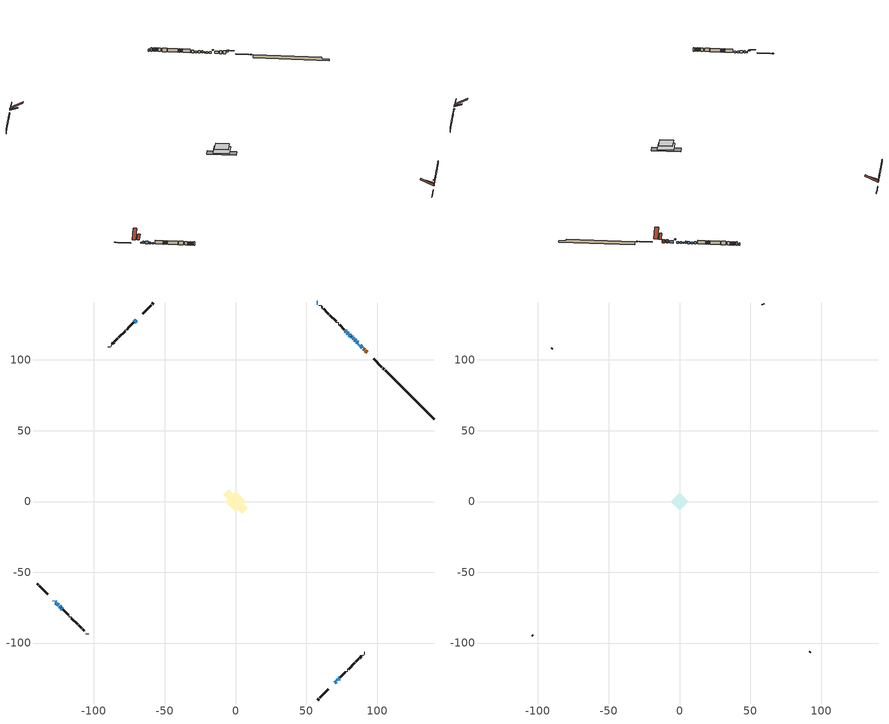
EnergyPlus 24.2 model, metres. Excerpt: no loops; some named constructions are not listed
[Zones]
conditioned space
 floor outside (Floor1 construction): -0.94,0 0,0.94 0.94,0 0,-0.94 z1.28
 floor adiabatic (AdiabaticFloorConstruction): -7.33,0 0,7.33 7.33,0 0,-7.33 z1.28
 floor foundation (Slab1 construction): -8.65,4.88 -4.88,8.65 8.65,-4.88 4.88,-8.65 z-1.01
 wall outside (RimJoist1 construction): 58.08,-140.22 58.96,-139.35 / -140.22,-58.08 -139.35,-58.96 / -58.08,140.22 -58.96,139.35 / 104.97,93.33 104.1,94.21 z1.28:1.58
 wall outside (RimJoist2 construction): 59.62,-138.69 65.57,-132.74 / -138.69,-59.62 -132.74,-65.57 / -59.62,138.69 -65.57,132.74 / 103.44,94.86 97.49,100.82 z1.28:1.58
 wall outside (AdiabaticWallConstruction 1): 92.91,105.4 91.8,106.51 / 91.14,107.16 90.24,108.07 z1.28:3.31
 wall outside (AdiabaticWallConstruction): -128.16,-70.15 -127.87,-70.44 / -124.21,-74.09 -123.6,-74.71 / 86.31,112 85.52,112.79 / -122.95,-75.36 -122.33,-75.97 z1.28:2.2; -127.21,-71.09 -126.78,-71.53 / 81.4,116.91 80.43,117.88 z1.28:2.75; -126.12,-72.18 -124.87,-73.44 / 89.59,108.72 88.08,110.23 / 78.4,119.91 77.53,120.77 / 58.08,140.22 57.47,140.22 z1.28:2.86; 70.15,-128.16 71.14,-127.17 z1.28:2.8; 84.86,113.45 84.14,114.17 / 79.77,118.53 79.05,119.25 z1.28:2.25; 83.49,114.82 83.11,115.2 z1.28:2.17; -70.15,128.16 -71.55,126.76 z1.28:2.27; 82.45,115.86 82.06,116.25 / 73.1,-125.21 73.49,-124.82 z1.28:2.81
 wall outside (Wall10 construction): 74.15,-124.16 77.55,-120.76 / -121.68,-76.63 -118.28,-80.03 / -72.21,126.1 -75.61,122.7 / 76.88,121.43 73.48,124.83 z1.28:3.72
 wall outside (Wall1 construction): 78.21,-120.1 78.4,-119.91 / -117.62,-80.69 -117.43,-80.88 / -76.26,122.04 -76.45,121.85 / 72.82,125.49 72.63,125.68 z1.28:3.72
 wall outside (Wall2 construction): 79.05,-119.25 79.24,-119.06 / -116.77,-81.53 -116.58,-81.72 / -77.11,121.2 -77.3,121.01 / 71.97,126.33 71.78,126.52 z1.28:3.72
 wall outside (Wall3 construction): 79.9,-118.41 84.39,-113.92 / -115.93,-82.38 -111.44,-86.87 / -77.96,120.35 -82.45,115.86 / 71.13,127.18 66.64,131.67 z1.28:3.72
 wall outside (Wall4 construction): 85.04,-113.26 87.1,-111.21 / -110.78,-87.53 -108.73,-89.58 / -83.1,115.2 -85.15,113.15 / 65.98,132.33 63.93,134.38 z1.28:3.72
 wall outside (Wall5 construction): 87.75,-110.55 88.86,-109.45 / -108.07,-90.23 -106.97,-91.34 / -85.81,112.5 -86.92,111.39 / 63.27,135.03 62.17,136.14 z1.28:3.72
 wall outside (Wall6 construction): 89.51,-108.79 89.6,-108.71 / -106.31,-92 -106.22,-92.08 / -87.57,110.73 -87.66,110.65 / 61.51,136.8 61.43,136.88 z1.28:3.72
 wall outside (Wall7 construction): 90.26,-108.05 90.34,-107.96 / -105.57,-92.74 -105.48,-92.83 / -88.32,109.99 -88.4,109.9 / 60.77,137.54 60.68,137.62 z1.28:3.72
 wall outside (Wall8 construction): 91,-107.31 91.19,-107.11 / -104.82,-93.48 -104.63,-93.68 / -89.06,109.25 -89.25,109.05 / 60.03,138.28 59.83,138.47 z1.28:3.72
 wall foundation (FoundationWall1 construction): 105.63,92.68,-1.01 105.63,92.68,1.28 136.76,61.54,1.28 136.76,61.54,0.05 140.22,58.08,0.05 140.22,58.08,-1.01
 window (WindowConstruction 10): -128.16,-70.15 -127.87,-70.44 z1.28:2.19
 window (WindowConstruction 5): -127.21,-71.09 -126.78,-71.53 z1.28:2.75
 window (WindowConstruction 6): -126.12,-72.18 -124.87,-73.44 z1.28:2.86
 window (WindowConstruction 7): 89.58,108.72 88.08,110.23 z1.28:2.86
 window (WindowConstruction 8): 70.15,-128.16 71.14,-127.17 z1.28:2.8
 window (WindowConstruction 9): -124.21,-74.1 -123.6,-74.71 z1.28:2.19
 window (WindowConstruction 16): 86.31,112 85.52,112.79 z1.28:2.19
 window (WindowConstruction 13): 84.86,113.45 84.14,114.17 z1.28:2.25
 window (WindowConstruction 14): 83.48,114.82 83.11,115.2 z1.28:2.17
 window (WindowConstruction 15): -70.15,128.16 -71.55,126.76 z1.28:2.27
 window (WindowConstruction 11): 82.45,115.86 82.06,116.25 z1.28:2.8
 window (WindowConstruction 12): 73.1,-125.21 73.49,-124.82 z1.28:2.8
 window (WindowConstruction): 81.4,116.91 80.43,117.88 z1.28:2.75
 window (WindowConstruction 1): 79.77,118.53 79.05,119.25 z1.28:2.25
 window (WindowConstruction 2): 78.4,119.91 77.54,120.77 z1.28:2.86
 window (WindowConstruction 3): 58.08,140.22 57.47,140.22 z1.28:2.86
 window (WindowConstruction 4): -122.94,-75.36 -122.33,-75.97 z1.28:2.19
 door (Door): 92.91,105.4 91.8,106.51 z1.28:3.31
 door (Door 1): 91.14,107.16 90.24,108.06 z1.28:3.31
 ceiling adiabatic (AdiabaticFloorConstruction): 0,-7.33 7.33,0 0,7.33 -7.33,0 z1.28
 roof outside (Roof2 construction): 69.49,-128.82,3.72 65.88,-125.2,5.42 64.93,-126.16,5.42 68.54,-129.77,3.72; -128.82,-69.49,3.72 -125.2,-65.88,5.42 -126.16,-64.93,5.42 -129.77,-68.54,3.72; -69.49,128.82,3.72 -65.88,125.2,5.42 -64.93,126.16,5.42 -68.54,129.77,3.72; 93.57,104.74,3.72 89.96,101.13,5.42 90.91,100.18,5.42 94.52,103.79,3.72
 roof outside (AdiabaticRoofConstruction): 86.96,111.35,3.72 86.53,110.91,3.92 86.99,110.45,3.92 87.42,110.89,3.72; 72.44,-125.87,3.72 71.83,-125.25,4.01 71.18,-125.9,4.01 71.79,-126.52,3.72
 skylight (SkylightConstruction): 86.96,111.34,3.72 86.53,110.91,3.92 86.99,110.45,3.92 87.42,110.89,3.72
 skylight (SkylightConstruction 1): 72.44,-125.87,3.72 71.83,-125.25,4.01 71.18,-125.9,4.01 71.79,-126.51,3.72
attic - vented
 floor to conditioned space (Floor2 construction Reversed): -6.28,0 0,6.28 6.28,0 0,-6.28 z3.72
 wall outside (Wall9 construction): 91.85,-106.46 92.29,-106.02 / -103.97,-94.33 -103.54,-94.77 / -89.91,108.4 -90.34,107.96 / 59.18,139.13 58.74,139.57 z1.28:3.72
 roof outside (Roof1 construction): 67.88,-130.42,3.72 61.95,-124.49,7.91 60.29,-126.15,7.91 66.22,-132.08,3.72; -130.42,-67.88,3.72 -124.49,-61.95,7.91 -126.15,-60.29,7.91 -132.08,-66.22,3.72; -67.88,130.42,3.72 -61.95,124.49,7.91 -60.29,126.15,7.91 -66.22,132.08,3.72; 95.17,103.13,3.72 89.24,97.2,7.91 90.9,95.54,7.91 96.83,101.47,3.72
[Construction]
Floor2 construction: ceiling loosefill ins, ceiling stud and cavity, gypsum board
[EnergyManagementSystem:Program]
component_loads_program: Set loads_htg_walls = 0; Set loads_htg_rim_joists = 0; Set loads_htg_foundation_walls = 0; Set loads_htg_floors = 0; Set loads_htg_slabs = 0; Set loads_htg_ceilings = 0; Set loads_htg_roofs = 0; Set loads_htg_windows_conduction = 0; Set loads_htg_windows_solar = 0; Set loads_htg_doors = 0; Set loads_htg_skylights_conduction = 0; Set loads_htg_skylights_solar = 0; Set loads_htg_internal_mass = 0; Set loads_htg_intgains = 0; Set loads_htg_lighting = 0; Set loads_htg_infil = 0; Set loads_htg_mechvent = 0; Set loads_htg_natvent = 0; Set loads_htg_whf = 0; Set loads_htg_ducts = 0; Set loads_clg_walls = 0; Set loads_clg_rim_joists = 0; Set loads_clg_foundation_walls = 0; Set loads_clg_floors = 0; Set loads_clg_slabs = 0; Set loads_clg_ceilings = 0; Set loads_clg_roofs = 0; Set loads_clg_windows_conduction = 0; Set loads_clg_windows_solar = 0; Set loads_clg_doors = 0; Set loads_clg_skylights_conduction = 0; Set loads_clg_skylights_solar = 0; Set loads_clg_internal_mass = 0; Set loads_clg_intgains = 0; Set loads_clg_lighting = 0; Set loads_clg_infil = 0; Set loads_clg_mechvent = 0; Set loads_clg_natvent = 0; Set loads_clg_whf = 0; Set loads_clg_ducts = 0; Set hr_walls = 0; Set hr_walls = hr_walls + s_conv_18 + s_ig_18 + s_sol_18 + s_lgt_18 + s_surf_18; Set hr_walls = hr_walls + s_conv_19 + s_ig_19 + s_sol_19 + s_lgt_19 + s_surf_19; Set hr_walls = hr_walls + s_conv_20 + s_ig_20 + s_sol_20 + s_lgt_20 + s_surf_20; Set hr_walls = hr_walls + s_conv_21 + s_ig_21 + s_sol_21 + s_lgt_21 + s_surf_21; Set hr_walls = hr_walls + s_conv_22 + s_ig_22 + s_sol_22 + s_lgt_22 + s_surf_22; Set hr_walls = hr_walls + s_conv_23 + s_ig_23 + s_sol_23 + s_lgt_23 + s_surf_23; Set hr_walls = hr_walls + s_conv_24 + s_ig_24 + s_sol_24 + s_lgt_24 + s_surf_24; Set hr_walls = hr_walls + s_conv_25 + s_ig_25 + s_sol_25 + s_lgt_25 + s_surf_25; Set hr_walls = hr_walls + s_conv_26 + s_ig_26 + s_sol_26 + s_lgt_26 + s_surf_26; Set hr_walls = hr_walls + s_conv_27 + s_ig_27 + s_sol_27 + s_lgt_27 + s_surf_27; Set hr_walls = hr_walls + s_conv_28 + s_ig_28 + s_sol_28 + s_lgt_28 + s_surf_28; Set hr_walls = hr_walls + s_conv_29 + s_ig_29 + s_sol_29 + s_lgt_29 + s_surf_29; Set hr_walls = hr_walls + s_conv_30 + s_ig_30 + s_sol_30 + s_lgt_30 + s_surf_30; Set hr_walls = hr_walls + s_conv_31 + s_ig_31 + s_sol_31 + s_lgt_31 + s_surf_31; Set hr_walls = hr_walls + s_conv_32 + s_ig_32 + s_sol_32 + s_lgt_32 + s_surf_32; Set hr_walls = hr_walls + s_conv_33 + s_ig_33 + s_sol_33 + s_lgt_33 + s_surf_33; Set hr_walls = hr_walls + s_conv_34 + s_ig_34 + s_sol_34 + s_lgt_34 + s_surf_34; Set hr_walls = hr_walls + s_conv_35 + s_ig_35 + s_sol_35 + s_lgt_35 + s_surf_35; Set hr_walls = hr_walls + s_conv_36 + s_ig_36 + s_sol_36 + s_lgt_36 + s_surf_36; Set hr_walls = hr_walls + s_conv_37 + s_ig_37 + s_sol_37 + s_lgt_37 + s_surf_37; Set hr_walls = hr_walls + s_conv_38 + s_ig_38 + s_sol_38 + s_lgt_38 + s_surf_38; Set hr_walls = hr_walls + s_conv_39 + s_ig_39 + s_sol_39 + s_lgt_39 + s_surf_39; Set hr_walls = hr_walls + s_conv_40 + s_ig_40 + s_sol_40 + s_lgt_40 + s_surf_40; Set hr_walls = hr_walls + s_conv_41 + s_ig_41 + s_sol_41 + s_lgt_41 + s_surf_41; Set hr_walls = hr_walls + s_conv_42 + s_ig_42 + s_sol_42 + s_lgt_42 + s_surf_42; Set hr_walls = hr_walls + s_conv_43 + s_ig_43 + s_sol_43 + s_lgt_43 + s_surf_43; Set hr_walls = hr_walls + s_conv_44 + s_ig_44 + s_sol_44 + s_lgt_44 + s_surf_44; Set hr_walls = hr_walls + s_conv_45 + s_ig_45 + s_sol_45 + s_lgt_45 + s_surf_45; Set hr_walls = hr_walls + s_conv_46 + s_ig_46 + s_sol_46 + s_lgt_46 + s_surf_46; Set hr_walls = hr_walls + s_conv_47 + s_ig_47 + s_sol_47 + s_lgt_47 + s_surf_47; Set hr_walls = hr_walls + s_conv_48 + s_ig_48 + s_sol_48 + s_lgt_48 + s_surf_48; Set hr_walls = hr_walls + s_conv_49 + s_ig_49 + s_sol_49 + s_lgt_49 + s_surf_49; Set hr_walls = hr_walls + s_conv_50 + s_ig_50 + s_sol_50 + s_lgt_50 + s_surf_50; Set hr_walls = hr_walls + s_conv_51 + s_ig_51 + s_sol_51 + s_lgt_51 + s_surf_51; Set hr_walls = hr_walls + s_conv_52 + s_ig_52 + s_sol_52 + s_lgt_52 + s_surf_52; Set hr_walls = hr_walls + s_conv_53 + s_ig_53 + s_sol_53 + s_lgt_53 + s_surf_53; Set hr_rim_joists = 0; Set hr_rim_joists = hr_rim_joists + s_conv_5 + s_ig_5 + s_sol_5 + s_lgt_5 + s_surf_5; Set hr_rim_joists = hr_rim_joists + s_conv_6 + s_ig_6 + s_sol_6 + s_lgt_6 + s_surf_6; Set hr_rim_joists = hr_rim_joists + s_conv_7 + s_ig_7 + s_sol_7 + s_lgt_7 + s_surf_7; Set hr_rim_joists = hr_rim_joists + s_conv_8 + s_ig_8 + s_sol_8 + s_lgt_8 + s_surf_8; Set hr_rim_joists = hr_rim_joists + s_conv_9 + s_ig_9 + s_sol_9 + s_lgt_9 + s_surf_9; Set hr_rim_joists = hr_rim_joists + s_conv_10 + s_ig_10 + s_sol_10 + s_lgt_10 + s_surf_10; Set hr_rim_joists = hr_rim_joists + s_conv_11 + s_ig_11 + s_sol_11 + s_lgt_11 + s_surf_11; Set hr_rim_joists = hr_rim_joists + s_conv_12 + s_ig_12 + s_sol_12 + s_lgt_12 + s_surf_12; Set hr_foundation_walls = 0; Set hr_foundation_walls = hr_foundation_walls + s_conv_2 + s_ig_2 + s_sol_2 + s_lgt_2 + s_surf_2; Set hr_floors = 0; Set hr_floors = hr_floors + s_conv + s_ig + s_sol + s_lgt + s_surf; Set hr_slabs = 0; Set hr_slabs = hr_slabs + s_conv_17 + s_ig_17 + s_sol_17 + s_lgt_17 + s_surf_17; Set hr_ceilings = 0; Set hr_ceilings = hr_ceilings + s_conv_1 + s_ig_1 + s_sol_1 + s_lgt_1 + s_surf_1; Set hr_roofs = 0; Set hr_roofs = hr_roofs + s_conv_13 + s_ig_13 + s_sol_13 + s_lgt_13 + s_surf_13; Set hr_roofs = hr_roofs + s_conv_14 + s_ig_14 + s_sol_14 + s_lgt_14 + s_surf_14; Set hr_roofs = hr_roofs + s_conv_15 + s_ig_15 + s_sol_15 + s_lgt_15 + s_surf_15; Set hr_roofs = hr_roofs + s_conv_16 + s_ig_16 + s_sol_16 + s_lgt_16 + s_surf_16; Set hr_windows_conduction = 0; Set hr_windows_conduction = hr_windows_conduction + ss_conv_2; Set hr_windows_conduction = hr_windows_conduction + ss_ig_2; Set hr_windows_conduction = hr_windows_conduction + ss_surf_2; Set hr_windows_conduction = hr_windows_conduction + ss_conv_3; Set hr_windows_conduction = hr_windows_conduction + ss_ig_3; Set hr_windows_conduction = hr_windows_conduction + ss_surf_3; Set hr_windows_conduction = hr_windows_conduction + ss_conv_4; Set hr_windows_conduction = hr_windows_conduction + ss_ig_4; Set hr_windows_conduction = hr_windows_conduction + ss_surf_4; Set hr_windows_conduction = hr_windows_conduction + ss_conv_5; Set hr_windows_conduction = hr_windows_conduction + ss_ig_5; Set hr_windows_conduction = hr_windows_conduction + ss_surf_5; Set hr_windows_conduction = hr_windows_conduction + ss_conv_6; Set hr_windows_conduction = hr_windows_conduction + ss_ig_6; Set hr_windows_conduction = hr_windows_conduction + ss_surf_6; Set hr_windows_conduction = hr_windows_conduction + ss_conv_7; Set hr_windows_conduction = hr_windows_conduction + ss_ig_7; Set hr_windows_conduction = hr_windows_conduction + ss_surf_7; Set hr_windows_conduction = hr_windows_conduction + ss_conv_10; Set hr_windows_conduction = hr_windows_conduction + ss_ig_10; Set hr_windows_conduction = hr_windows_conduction + ss_surf_10; Set hr_windows_conduction = hr_windows_conduction + ss_conv_11; Set hr_windows_conduction = hr_windows_conduction + ss_ig_11; Set hr_windows_conduction = hr_windows_conduction + ss_surf_11; Set hr_windows_conduction = hr_windows_conduction + ss_conv_12; Set hr_windows_conduction = hr_windows_conduction + ss_ig_12; Set hr_windows_conduction = hr_windows_conduction + ss_surf_12; Set hr_windows_conduction = hr_windows_conduction + ss_conv_13; Set hr_windows_conduction = hr_windows_conduction + ss_ig_13; Set hr_windows_conduction = hr_windows_conduction + ss_surf_13; Set hr_windows_conduction = hr_windows_conduction + ss_conv_14; Set hr_windows_conduction = hr_windows_conduction + ss_ig_14; Set hr_windows_conduction = hr_windows_conduction + ss_surf_14; Set hr_windows_conduction = hr_windows_conduction + ss_conv_15; Set hr_windows_conduction = hr_windows_conduction + ss_ig_15; Set hr_windows_conduction = hr_windows_conduction + ss_surf_15; Set hr_windows_conduction = hr_windows_conduction + ss_conv_16; Set hr_windows_conduction = hr_windows_conduction + ss_ig_16; Set hr_windows_conduction = hr_windows_conduction + ss_surf_16; Set hr_windows_conduction = hr_windows_conduction + ss_conv_17; Set hr_windows_conduction = hr_windows_conduction + ss_ig_17; Set hr_windows_conduction = hr_windows_conduction + ss_surf_17; Set hr_windows_conduction = hr_windows_conduction + ss_conv_18; Set hr_windows_conduction = hr_windows_conduction + ss_ig_18; Set hr_windows_conduction = hr_windows_conduction + ss_surf_18; Set hr_windows_conduction = hr_windows_conduction + ss_conv_19; Set hr_windows_conduction = hr_windows_conduction + ss_ig_19; Set hr_windows_conduction = hr_windows_conduction + ss_surf_19; Set hr_windows_conduction = hr_windows_conduction + ss_conv_20; Set hr_windows_conduction = hr_windows_conduction + ss_ig_20; Set hr_windows_conduction = hr_windows_conduction + ss_surf_20; Set hr_windows_solar = 0; Set hr_windows_solar = hr_windows_solar - ss_trans_in * ZoneTimestep * 3600 + ss_back_out * ZoneTimestep * 3600 + ss_trans_out * ZoneTimestep * 3600; Set hr_windows_solar = hr_windows_solar - ss_trans_in_1 * ZoneTimestep * 3600 + ss_back_out_1 * ZoneTimestep * 3600 + ss_trans_out_1 * ZoneTimestep * 3600; Set hr_windows_solar = hr_windows_solar - ss_trans_in_2 * ZoneTimestep * 3600 + ss_back_out_2 * ZoneTimestep * 3600 + ss_trans_out_2 * ZoneTimestep * 3600; Set hr_windows_solar = hr_windows_solar - ss_trans_in_3 * ZoneTimestep * 3600 + ss_back_out_3 * ZoneTimestep * 3600 + ss_trans_out_3 * ZoneTimestep * 3600; Set hr_windows_solar = hr_windows_solar - ss_trans_in_4 * ZoneTimestep * 3600 + ss_back_out_4 * ZoneTimestep * 3600 + ss_trans_out_4 * ZoneTimestep * 3600; Set hr_windows_solar = hr_windows_solar - ss_trans_in_5 * ZoneTimestep * 3600 + ss_back_out_5 * ZoneTimestep * 3600 + ss_trans_out_5 * ZoneTimestep * 3600; Set hr_windows_solar = hr_windows_solar - ss_trans_in_8 * ZoneTimestep * 3600 + ss_back_out_8 * ZoneTimestep * 3600 + ss_trans_out_8 * ZoneTimestep * 3600; Set hr_windows_solar = hr_windows_solar - ss_trans_in_9 * ZoneTimestep * 3600 + ss_back_out_9 * ZoneTimestep * 3600 + ss_trans_out_9 * ZoneTimestep * 3600; Set hr_windows_solar = hr_windows_solar - ss_trans_in_10 * ZoneTimestep * 3600 + ss_back_out_10 * ZoneTimestep * 3600 + ss_trans_out_10 * ZoneTimestep * 3600; Set hr_windows_solar = hr_windows_solar - ss_trans_in_11 * ZoneTimestep * 3600 + ss_back_out_11 * ZoneTimestep * 3600 + ss_trans_out_11 * ZoneTimestep * 3600; Set hr_windows_solar = hr_windows_solar - ss_trans_in_12 * ZoneTimestep * 3600 + ss_back_out_12 * ZoneTimestep * 3600 + ss_trans_out_12 * ZoneTimestep * 3600; Set hr_windows_solar = hr_windows_solar - ss_trans_in_13 * ZoneTimestep * 3600 + ss_back_out_13 * ZoneTimestep * 3600 + ss_trans_out_13 * ZoneTimestep * 3600; Set hr_windows_solar = hr_windows_solar - ss_trans_in_14 * ZoneTimestep * 3600 + ss_back_out_14 * ZoneTimestep * 3600 + ss_trans_out_14 * ZoneTimestep * 3600; Set hr_windows_solar = hr_windows_solar - ss_trans_in_15 * ZoneTimestep * 3600 + ss_back_out_15 * ZoneTimestep * 3600 + ss_trans_out_15 * ZoneTimestep * 3600; Set hr_windows_solar = hr_windows_solar - ss_trans_in_16 * ZoneTimestep * 3600 + ss_back_out_16 * ZoneTimestep * 3600 + ss_trans_out_16 * ZoneTimestep * 3600; Set hr_windows_solar = hr_windows_solar - ss_trans_in_17 * ZoneTimestep * 3600 + ss_back_out_17 * ZoneTimestep * 3600 + ss_trans_out_17 * ZoneTimestep * 3600; Set hr_windows_solar = hr_windows_solar - ss_trans_in_18 * ZoneTimestep * 3600 + ss_back_out_18 * ZoneTimestep * 3600 + ss_trans_out_18 * ZoneTimestep * 3600; Set hr_doors = 0; Set hr_doors = hr_doors + ss_sol; Set hr_doors = hr_doors + ss_lgt; Set hr_doors = hr_doors + ss_conv; Set hr_doors = hr_doors + ss_ig; Set hr_doors = hr_doors + ss_surf; Set hr_doors = hr_doors + ss_sol_1; Set hr_doors = hr_doors + ss_lgt_1; Set hr_doors = hr_doors + ss_conv_1; Set hr_doors = hr_doors + ss_ig_1; Set hr_doors = hr_doors + ss_surf_1; Set hr_skylights_conduction = 0; Set hr_skylights_conduction = hr_skylights_conduction + ss_conv_8; Set hr_skylights_conduction = hr_skylights_conduction + ss_ig_8; Set hr_skylights_conduction = hr_skylights_conduction + ss_surf_8; Set hr_skylights_conduction = hr_skylights_conduction + ss_conv_9; Set hr_skylights_conduction = hr_skylights_conduction + ss_ig_9; Set hr_skylights_conduction = hr_skylights_conduction + ss_surf_9; Set hr_skylights_solar = 0; Set hr_skylights_solar = hr_skylights_solar - ss_trans_in_6 * ZoneTimestep * 3600 + ss_back_out_6 * ZoneTimestep * 3600 + ss_trans_out_6 * ZoneTimestep * 3600; Set hr_skylights_solar = hr_skylights_solar - ss_trans_in_7 * ZoneTimestep * 3600 + ss_back_out_7 * ZoneTimestep * 3600 + ss_trans_out_7 * ZoneTimestep * 3600; Set hr_internal_mass = 0; Set hr_internal_mass = hr_internal_mass + s_conv_3 + s_ig_3 + s_sol_3 + s_lgt_3 + s_surf_3; Set hr_internal_mass = hr_internal_mass + s_conv_4 + s_ig_4 + s_sol_4 + s_lgt_4 + s_surf_4; Set hr_internal_mass = hr_internal_mass + im_conv + im_ig + im_sol + im_lgt + im_surf; Set hr_internal_mass = hr_internal_mass + im_conv_1 + im_ig_1 + im_sol_1 + im_lgt_1 + im_surf_1; Set hr_intgains = 0; Set hr_intgains = hr_intgains - ig_ee_conv - ig_ee_rad - ig_ee_conv_1 - ig_ee_rad_1 - ig_ee_conv_2 - ig_ee_rad_2 - ig_ee_conv_3 - ig_ee_rad_3 - ig_ee_conv_4 - ig_ee_rad_4 - ig_ee_conv_5 - ig_ee_rad_5 - ig_ee_conv_6 - ig_ee_rad_6 - ig_oe_conv - ig_oe_rad - ig_oe_conv_1 - ig_oe_rad_1 - ig_oe_conv_2 - ig_oe_rad_2 - ig_oe_conv_3 - ig_oe_rad_3 - ig_oe_conv_4 - ig_oe_rad_4 - ig_ppl_conv - ig_ppl_rad; Set hr_lighting = 0; Set hr_lighting = hr_lighting - ig_lgt_conv - ig_lgt_rad - ig_lgt_vis; Set hr_infil = 0; Set hr_infil = hr_infil - airflow_gain + airflow_loss; Set hr_natvent = 0; Set hr_natvent = hr_natvent - airflow_gain_1 + airflow_loss_1; Set hr_whf = 0; Set hr_whf = hr_whf - airflow_gain_2 + airflow_loss_2; Set hr_mechvent = 0; Set hr_mechvent = hr_mechvent - mv_conv - mv_rad - mv_conv_1 - mv_rad_1 - mv_conv_2 - mv_rad_2 - mv_conv_3 - mv_rad_3 - mv_conv_4 - mv_rad_4; Set hr_ducts = 0; Set hr_intgains = hr_intgains + dhw_loss * (1.0*(1-dhw_rtf) + 1.0*dhw_rtf); Set htg_mode = 0; Set clg_mode = 0; If (htg_load_cond > 0); Set htg_mode = 1.0; ElseIf (clg_load_cond > 0); Set clg_mode = 0.0; Else; Set htg_season = 0; Set clg_season = 0; If ((DayOfYear >= 1) && (DayOfYear <= 365)); Set clg_season = 1; EndIf; If ((DayOfYear >= 1) && (DayOfYear <= 365)); Set htg_season = 1; EndIf; If ((airflow_gain_1 <> 0) || (airflow_loss_1 <> 0)) && (clg_season == 1); Set clg_mode = 0.0; ElseIf ((airflow_gain_2 <> 0) || (airflow_loss_2 <> 0)) && (clg_season == 1); Set clg_mode = 0.0; Else; Set Tmid_setpoint = (htg_sp_s_1 + clg_sp_s_1) / 2; If (tin_s_1 > Tmid_setpoint) && (clg_season == 1); Set clg_mode = 0.0; ElseIf (tin_s_1 < Tmid_setpoint) && (htg_season == 1); Set htg_mode = 1.0; EndIf; EndIf; EndIf; Set loads_htg_walls = loads_htg_walls + (hr_walls * htg_mode * 1); Set loads_htg_rim_joists = loads_htg_rim_joists + (hr_rim_joists * htg_mode * 1); Set loads_htg_foundation_walls = loads_htg_foundation_walls + (hr_foundation_walls * htg_mode * 1); Set loads_htg_floors = loads_htg_floors + (hr_floors * htg_mode * 1); Set loads_htg_slabs = loads_htg_slabs + (hr_slabs * htg_mode * 1); Set loads_htg_ceilings = loads_htg_ceilings + (hr_ceilings * htg_mode * 1); Set loads_htg_roofs = loads_htg_roofs + (hr_roofs * htg_mode * 1); Set loads_htg_windows_conduction = loads_htg_windows_conduction + (hr_windows_conduction * htg_mode * 1); Set loads_htg_windows_solar = loads_htg_windows_solar + (hr_windows_solar * htg_mode * 1); Set loads_htg_doors = loads_htg_doors + (hr_doors * htg_mode * 1); Set loads_htg_skylights_conduction = loads_htg_skylights_conduction + (hr_skylights_conduction * htg_mode * 1); Set loads_htg_skylights_solar = loads_htg_skylights_solar + (hr_skylights_solar * htg_mode * 1); Set loads_htg_internal_mass = loads_htg_internal_mass + (hr_internal_mass * htg_mode * 1); Set loads_htg_intgains = loads_htg_intgains + (hr_intgains * htg_mode * 1); Set loads_htg_lighting = loads_htg_lighting + (hr_lighting * htg_mode * 1); Set loads_htg_infil = loads_htg_infil + (hr_infil * htg_mode * 1); Set loads_htg_mechvent = loads_htg_mechvent + (hr_mechvent * htg_mode * 1); Set loads_htg_natvent = loads_htg_natvent + (hr_natvent * htg_mode * 1); Set loads_htg_whf = loads_htg_whf + (hr_whf * htg_mode * 1); Set loads_htg_ducts = loads_htg_ducts + (hr_ducts * htg_mode * 1); Set loads_clg_walls = loads_clg_walls + (-hr_walls * clg_mode * 1); Set loads_clg_rim_joists = loads_clg_rim_joists + (-hr_rim_joists * clg_mode * 1); Set loads_clg_foundation_walls = loads_clg_foundation_walls + (-hr_foundation_walls * clg_mode * 1); Set loads_clg_floors = loads_clg_floors + (-hr_floors * clg_mode * 1); Set loads_clg_slabs = loads_clg_slabs + (-hr_slabs * clg_mode * 1); Set loads_clg_ceilings = loads_clg_ceilings + (-hr_ceilings * clg_mode * 1); Set loads_clg_roofs = loads_clg_roofs + (-hr_roofs * clg_mode * 1); Set loads_clg_windows_conduction = loads_clg_windows_conduction + (-hr_windows_conduction * clg_mode * 1); Set loads_clg_windows_solar = loads_clg_windows_solar + (-hr_windows_solar * clg_mode * 1); Set loads_clg_doors = loads_clg_doors + (-hr_doors * clg_mode * 1); Set loads_clg_skylights_conduction = loads_clg_skylights_conduction + (-hr_skylights_conduction * clg_mode * 1); Set loads_clg_skylights_solar = loads_clg_skylights_solar + (-hr_skylights_solar * clg_mode * 1); Set loads_clg_internal_mass = loads_clg_internal_mass + (-hr_internal_mass * clg_mode * 1); Set loads_clg_intgains = loads_clg_intgains + (-hr_intgains * clg_mode * 1); Set loads_clg_lighting = loads_clg_lighting + (-hr_lighting * clg_mode * 1); Set loads_clg_infil = loads_clg_infil + (-hr_infil * clg_mode * 1); Set loads_clg_mechvent = loads_clg_mechvent + (-hr_mechvent * clg_mode * 1); Set loads_clg_natvent = loads_clg_natvent + (-hr_natvent * clg_mode * 1); Set loads_clg_whf = loads_clg_whf + (-hr_whf * clg_mode * 1); Set loads_clg_ducts = loads_clg_ducts + (-hr_ducts * clg_mode * 1)
natural_vent_program: Set Tin = tin_s; Set Tout = tout_s; Set Wout = out_wt_s; Set Pbar = out_pb_s; Set Phiout = (@RhFnTdbWPb Tout Wout Pbar); Set MaxHR = 0.0115; Set Tnvsp = (htg_sp_s + clg_sp_s) / 2; Set NVavail = natural_vent_s; Set ClgSsnAvail = cool_season; Set Qnv = 0; Set Qwhf = 0; Set whole_house_fan_mix_act = 0; Set whole_house_fan_act = 0; If ((Wout < MaxHR) && (Tin > Tout) && (Tin > Tnvsp) && (ClgSsnAvail > 0)); Set WHF_Flow = 0; Set Adj = (Tin-Tnvsp)/(Tin-Tout); Set Adj = (@Min Adj 1); Set Adj = (@Max Adj 0); If (WHF_Flow > 0); Set Qwhf = WHF_Flow*Adj; Set whole_house_fan_mix_act = WHF_Flow*Adj; Set WHF_W = 0; Set whole_house_fan_act = WHF_W*Adj; ElseIf (NVavail > 0); Set NVArea = 0.0; Set Cs = 0.00014105578268966922; Set Cw = 2.780299444694777e-05; Set Tdiff = Tin-Tout; Set dT = (@Abs Tdiff); Set Vwind = site_vw_s; Set SGNV = NVArea*Adj*((((Cs*dT)+(Cw*(Vwind^2)))^0.5)/1000); Set MaxNV = 2.9972233712186886; Set Qnv = (@Min SGNV MaxNV); EndIf; EndIf; Set natural_vent_flow_act = Qnv; Set whole_house_fan_flow_act = Qwhf; Set natural_vent_program_Qnv = Qnv; Set natural_vent_program_Qwhf = Qwhf
total_airflows_program: Set total_infil_flow_rate = 0; Set total_mechvent_flow_rate = 0; Set total_natvent_flow_rate = 0; Set total_whf_flow_rate = 0; Set total_infil_flow_rate = total_infil_flow_rate + (infil_program_Qinf * 1); Set total_mechvent_flow_rate = total_mechvent_flow_rate + (infil_program_Qfan * 1); Set total_natvent_flow_rate = total_natvent_flow_rate + (natural_vent_program_Qnv * 1); Set total_whf_flow_rate = total_whf_flow_rate + (natural_vent_program_Qwhf * 1)
total_loads_program: Set loads_htg_tot = 0; Set loads_clg_tot = 0; If htg_load_cond > 0; Set loads_htg_tot = loads_htg_tot + (htg_load_cond - clg_load_cond) * 1.0; EndIf; Set loads_htg_tot = (@Max loads_htg_tot 0); If clg_load_cond > 0; Set loads_clg_tot = loads_clg_tot + (clg_load_cond - htg_load_cond) * 0.0; EndIf; Set loads_clg_tot = (@Max loads_clg_tot 0)
unit_heater_supply_fan_1_disaggregate_program: Set unit_heater_supply_fan_1_primary_htg = 0; If unit_heater_htg_coil_1_s > 0; Set unit_heater_supply_fan_1_primary_htg = unit_heater_supply_fan_1_s; EndIf
unit_heater_supply_fan_disaggregate_program: Set unit_heater_supply_fan_primary_htg = 0; If unit_heater_htg_coil_s > 0; Set unit_heater_supply_fan_primary_htg = unit_heater_supply_fan_s; EndIf
unmet_hours_program: Set htg_unmet_hours = 0; Set clg_unmet_hours = 0; Set unit_htg_unmet_hours = 0; If ((DayOfYear >= 1) && (DayOfYear <= 365)); Set unit_htg_unmet_hours = unit_htg_unmet_hours + conditioned_space_htg_unmet_s; If unit_htg_unmet_hours > htg_unmet_hours; Set htg_unmet_hours = unit_htg_unmet_hours; EndIf; EndIf
water_heater_EC_adj: If WarmupFlag == 0; Set dhw_e_cons = water_heater_energy + water_heater_on_cycle_parasitic + water_heater_off_cycle_parasitic; Set water_heater_ec_adj_act = 0.0 * dhw_e_cons / 1; EndIf
[EnergyManagementSystem:ProgramCallingManager]
boiler_hydronic_pump_disaggregate_program_calling_manager: EndOfSystemTimestepBeforeHVACReporting; boiler_hydronic_pump_disaggregate_program
boiler_hydronic_pump_power_program_calling_manager: EndOfSystemTimestepBeforeHVACReporting; boiler_hydronic_pump_power_program
component_loads_program_calling_manager: EndOfZoneTimestepAfterZoneReporting; component_loads_program
fridge_schedule_program_calling_manager: BeginZoneTimestepAfterInitHeatBalance; fridge_schedule_program
infil_program_calling_manager: BeginZoneTimestepAfterInitHeatBalance; infil_program
natural_vent_program_calling_manager: BeginZoneTimestepAfterInitHeatBalance; natural_vent_program
total_airflows_program_calling_manager: EndOfZoneTimestepAfterZoneReporting; total_airflows_program
total_loads_program_calling_manager: EndOfZoneTimestepAfterZoneReporting; total_loads_program
unit_heater_supply_fan_1_disaggregate_program_calling_manager: EndOfSystemTimestepBeforeHVACReporting; unit_heater_supply_fan_1_disaggregate_program
unit_heater_supply_fan_disaggregate_program_calling_manager: EndOfSystemTimestepBeforeHVACReporting; unit_heater_supply_fan_disaggregate_program
unmet_hours_program_calling_manager: EndOfZoneTimestepBeforeZoneReporting; unmet_hours_program
water_heater_EC_adj_ProgramManager: EndOfSystemTimestepBeforeHVACReporting; water_heater_EC_adj
[EnergyManagementSystem:OutputVariable] Type of Data in Variable=Summed
Name | EMS Variable | Update Frequency | EMS Program or Subroutine | Units
boiler hydronic pump disaggregate htg primary | boiler_hydronic_pump_primary_htg | SystemTimestep | boiler_hydronic_pump_disaggregate_program | J
unit heater supply fan 1 disaggregate htg primary | unit_heater_supply_fan_1_primary_htg | SystemTimestep | unit_heater_supply_fan_1_disaggregate_program | J
unit heater supply fan disaggregate htg primary | unit_heater_supply_fan_primary_htg | SystemTimestep | unit_heater_supply_fan_disaggregate_program | J
loads_htg_tot_peakload_outvar; loads_htg_tot_annual_outvar; Energy Management System Output Variable 1; Energy Management System Output Variable 45 | loads_htg_tot | ZoneTimestep | total_loads_program | J
loads_clg_tot_peakload_outvar; loads_clg_tot_annual_outvar; Energy Management System Output Variable 2; Energy Management System Output Variable 46 | loads_clg_tot | ZoneTimestep | total_loads_program | J
htg_unmet_hours_annual_outvar; Energy Management System Output Variable 3 | htg_unmet_hours | ZoneTimestep | unmet_hours_program | hr
clg_unmet_hours_annual_outvar; Energy Management System Output Variable 4 | clg_unmet_hours | ZoneTimestep | unmet_hours_program | hr
loads_htg_roofs_annual_outvar; Energy Management System Output Variable 5 | loads_htg_roofs | ZoneTimestep | component_loads_program | J
loads_htg_ceilings_annual_outvar; Energy Management System Output Variable 6 | loads_htg_ceilings | ZoneTimestep | component_loads_program | J
loads_htg_walls_annual_outvar; Energy Management System Output Variable 7 | loads_htg_walls | ZoneTimestep | component_loads_program | J
loads_htg_rim_joists_annual_outvar; Energy Management System Output Variable 8 | loads_htg_rim_joists | ZoneTimestep | component_loads_program | J
loads_htg_foundation_walls_annual_outvar; Energy Management System Output Variable 9 | loads_htg_foundation_walls | ZoneTimestep | component_loads_program | J
loads_htg_doors_annual_outvar; Energy Management System Output Variable 10 | loads_htg_doors | ZoneTimestep | component_loads_program | J
loads_htg_windows_conduction_annual_outvar; Energy Management System Output Variable 11 | loads_htg_windows_conduction | ZoneTimestep | component_loads_program | J
loads_htg_windows_solar_annual_outvar; Energy Management System Output Variable 12 | loads_htg_windows_solar | ZoneTimestep | component_loads_program | J
loads_htg_skylights_conduction_annual_outvar; Energy Management System Output Variable 13 | loads_htg_skylights_conduction | ZoneTimestep | component_loads_program | J
loads_htg_skylights_solar_annual_outvar; Energy Management System Output Variable 14 | loads_htg_skylights_solar | ZoneTimestep | component_loads_program | J
loads_htg_floors_annual_outvar; Energy Management System Output Variable 15 | loads_htg_floors | ZoneTimestep | component_loads_program | J
loads_htg_slabs_annual_outvar; Energy Management System Output Variable 16 | loads_htg_slabs | ZoneTimestep | component_loads_program | J
loads_htg_internal_mass_annual_outvar; Energy Management System Output Variable 17 | loads_htg_internal_mass | ZoneTimestep | component_loads_program | J
loads_htg_infil_annual_outvar; Energy Management System Output Variable 18 | loads_htg_infil | ZoneTimestep | component_loads_program | J
loads_htg_natvent_annual_outvar; Energy Management System Output Variable 19 | loads_htg_natvent | ZoneTimestep | component_loads_program | J
loads_htg_mechvent_annual_outvar; Energy Management System Output Variable 20 | loads_htg_mechvent | ZoneTimestep | component_loads_program | J
loads_htg_whf_annual_outvar; Energy Management System Output Variable 21 | loads_htg_whf | ZoneTimestep | component_loads_program | J
loads_htg_ducts_annual_outvar; Energy Management System Output Variable 22 | loads_htg_ducts | ZoneTimestep | component_loads_program | J
loads_htg_intgains_annual_outvar; Energy Management System Output Variable 23 | loads_htg_intgains | ZoneTimestep | component_loads_program | J
loads_htg_lighting_annual_outvar; Energy Management System Output Variable 24 | loads_htg_lighting | ZoneTimestep | component_loads_program | J
loads_clg_roofs_annual_outvar; Energy Management System Output Variable 25 | loads_clg_roofs | ZoneTimestep | component_loads_program | J
loads_clg_ceilings_annual_outvar; Energy Management System Output Variable 26 | loads_clg_ceilings | ZoneTimestep | component_loads_program | J
loads_clg_walls_annual_outvar; Energy Management System Output Variable 27 | loads_clg_walls | ZoneTimestep | component_loads_program | J
loads_clg_rim_joists_annual_outvar; Energy Management System Output Variable 28 | loads_clg_rim_joists | ZoneTimestep | component_loads_program | J
loads_clg_foundation_walls_annual_outvar; Energy Management System Output Variable 29 | loads_clg_foundation_walls | ZoneTimestep | component_loads_program | J
loads_clg_doors_annual_outvar; Energy Management System Output Variable 30 | loads_clg_doors | ZoneTimestep | component_loads_program | J
loads_clg_windows_conduction_annual_outvar; Energy Management System Output Variable 31 | loads_clg_windows_conduction | ZoneTimestep | component_loads_program | J
loads_clg_windows_solar_annual_outvar; Energy Management System Output Variable 32 | loads_clg_windows_solar | ZoneTimestep | component_loads_program | J
loads_clg_skylights_conduction_annual_outvar; Energy Management System Output Variable 33 | loads_clg_skylights_conduction | ZoneTimestep | component_loads_program | J
loads_clg_skylights_solar_annual_outvar; Energy Management System Output Variable 34 | loads_clg_skylights_solar | ZoneTimestep | component_loads_program | J
loads_clg_floors_annual_outvar; Energy Management System Output Variable 35 | loads_clg_floors | ZoneTimestep | component_loads_program | J
loads_clg_slabs_annual_outvar; Energy Management System Output Variable 36 | loads_clg_slabs | ZoneTimestep | component_loads_program | J
loads_clg_internal_mass_annual_outvar; Energy Management System Output Variable 37 | loads_clg_internal_mass | ZoneTimestep | component_loads_program | J
loads_clg_infil_annual_outvar; Energy Management System Output Variable 38 | loads_clg_infil | ZoneTimestep | component_loads_program | J
loads_clg_natvent_annual_outvar; Energy Management System Output Variable 39 | loads_clg_natvent | ZoneTimestep | component_loads_program | J
loads_clg_mechvent_annual_outvar; Energy Management System Output Variable 40 | loads_clg_mechvent | ZoneTimestep | component_loads_program | J
loads_clg_whf_annual_outvar; Energy Management System Output Variable 41 | loads_clg_whf | ZoneTimestep | component_loads_program | J
loads_clg_ducts_annual_outvar; Energy Management System Output Variable 42 | loads_clg_ducts | ZoneTimestep | component_loads_program | J
loads_clg_intgains_annual_outvar; Energy Management System Output Variable 43 | loads_clg_intgains | ZoneTimestep | component_loads_program | J
loads_clg_lighting_annual_outvar; Energy Management System Output Variable 44 | loads_clg_lighting | ZoneTimestep | component_loads_program | J
[Schedule:Day:Interval]
interior lighting schedule day: No, 01:00, 0.108182, 04:00, 0.0901515, 05:00, 0.0991667, 06:00, 0.162273, 07:00, 0.270455, 08:00, 0.342576, 10:00, 0.369621, 11:00, 0.351591, 12:00, 0.333561, 13:00, 0.324545, 14:00, 0.31553, 15:00, 0.333561, 16:00, 0.369621, 17:00, 0.450758, 18:00, 0.585985, 19:00, 0.775303, 20:00, 0.955606, 21:00, 0.991667, 22:00, 0.712197, 23:00, 0.360606, 24:00, 0.162273
interior lighting schedule day 1: No, 01:00, 0.100909, 04:00, 0.0840909, 05:00, 0.0925, 06:00, 0.151364, 07:00, 0.252273, 08:00, 0.319545, 10:00, 0.344773, 11:00, 0.327955, 12:00, 0.311136, 13:00, 0.302727, 14:00, 0.294318, 15:00, 0.311136, 16:00, 0.344773, 17:00, 0.420455, 18:00, 0.546591, 19:00, 0.723182, 20:00, 0.891364, 21:00, 0.925, 22:00, 0.664318, 23:00, 0.336364, 24:00, 0.151364
interior lighting schedule day 2: No, 01:00, 0.0927273, 04:00, 0.0772727, 05:00, 0.085, 06:00, 0.139091, 07:00, 0.231818, 08:00, 0.293636, 10:00, 0.316818, 11:00, 0.301364, 12:00, 0.285909, 13:00, 0.278182, 14:00, 0.270455, 15:00, 0.285909, 16:00, 0.316818, 17:00, 0.386364, 18:00, 0.502273, 19:00, 0.664545, 20:00, 0.819091, 21:00, 0.85, 22:00, 0.610455, 23:00, 0.309091, 24:00, 0.139091
interior lighting schedule day 3: No, 01:00, 0.0845455, 04:00, 0.0704545, 05:00, 0.0775, 06:00, 0.126818, 07:00, 0.211364, 08:00, 0.267727, 10:00, 0.288864, 11:00, 0.274773, 12:00, 0.260682, 13:00, 0.253636, 14:00, 0.246591, 15:00, 0.260682, 16:00, 0.288864, 17:00, 0.352273, 18:00, 0.457955, 19:00, 0.605909, 20:00, 0.746818, 21:00, 0.775, 22:00, 0.556591, 23:00, 0.281818, 24:00, 0.126818
interior lighting schedule day 4: No, 01:00, 0.0763636, 04:00, 0.0636364, 05:00, 0.07, 06:00, 0.114545, 07:00, 0.190909, 08:00, 0.241818, 10:00, 0.260909, 11:00, 0.248182, 12:00, 0.235455, 13:00, 0.229091, 14:00, 0.222727, 15:00, 0.235455, 16:00, 0.260909, 17:00, 0.318182, 18:00, 0.413636, 19:00, 0.547273, 20:00, 0.674545, 21:00, 0.7, 22:00, 0.502727, 23:00, 0.254545, 24:00, 0.114545
interior lighting schedule day 5: No, 01:00, 0.0727273, 04:00, 0.0606061, 05:00, 0.0666667, 06:00, 0.109091, 07:00, 0.181818, 08:00, 0.230303, 10:00, 0.248485, 11:00, 0.236364, 12:00, 0.224242, 13:00, 0.218182, 14:00, 0.212121, 15:00, 0.224242, 16:00, 0.248485, 17:00, 0.30303, 18:00, 0.393939, 19:00, 0.521212, 20:00, 0.642424, 21:00, 0.666667, 22:00, 0.478788, 23:00, 0.242424, 24:00, 0.109091
interior lighting schedule day 6: No, 01:00, 0.0745455, 04:00, 0.0621212, 05:00, 0.0683333, 06:00, 0.111818, 07:00, 0.186364, 08:00, 0.236061, 10:00, 0.254697, 11:00, 0.242273, 12:00, 0.229848, 13:00, 0.223636, 14:00, 0.217424, 15:00, 0.229848, 16:00, 0.254697, 17:00, 0.310606, 18:00, 0.403788, 19:00, 0.534242, 20:00, 0.658485, 21:00, 0.683333, 22:00, 0.490758, 23:00, 0.248485, 24:00, 0.111818
interior lighting schedule day 7: No, 01:00, 0.08, 04:00, 0.0666667, 05:00, 0.0733333, 06:00, 0.12, 07:00, 0.2, 08:00, 0.253333, 10:00, 0.273333, 11:00, 0.26, 12:00, 0.246667, 13:00, 0.24, 14:00, 0.233333, 15:00, 0.246667, 16:00, 0.273333, 17:00, 0.333333, 18:00, 0.433333, 19:00, 0.573333, 20:00, 0.706667, 21:00, 0.733333, 22:00, 0.526667, 23:00, 0.266667, 24:00, 0.12
interior lighting schedule day 8: No, 01:00, 0.0890909, 04:00, 0.0742424, 05:00, 0.0816667, 06:00, 0.133636, 07:00, 0.222727, 08:00, 0.282121, 10:00, 0.304394, 11:00, 0.289545, 12:00, 0.274697, 13:00, 0.267273, 14:00, 0.259848, 15:00, 0.274697, 16:00, 0.304394, 17:00, 0.371212, 18:00, 0.482576, 19:00, 0.638485, 20:00, 0.78697, 21:00, 0.816667, 22:00, 0.586515, 23:00, 0.29697, 24:00, 0.133636
interior lighting schedule day 9: No, 01:00, 0.0972727, 04:00, 0.0810606, 05:00, 0.0891667, 06:00, 0.145909, 07:00, 0.243182, 08:00, 0.30803, 10:00, 0.332348, 11:00, 0.316136, 12:00, 0.299924, 13:00, 0.291818, 14:00, 0.283712, 15:00, 0.299924, 16:00, 0.332348, 17:00, 0.405303, 18:00, 0.526894, 19:00, 0.697121, 20:00, 0.859242, 21:00, 0.891667, 22:00, 0.640379, 23:00, 0.324242, 24:00, 0.145909
interior lighting schedule day 10: No, 01:00, 0.105455, 04:00, 0.0878788, 05:00, 0.0966667, 06:00, 0.158182, 07:00, 0.263636, 08:00, 0.333939, 10:00, 0.360303, 11:00, 0.342727, 12:00, 0.325152, 13:00, 0.316364, 14:00, 0.307576, 15:00, 0.325152, 16:00, 0.360303, 17:00, 0.439394, 18:00, 0.571212, 19:00, 0.755758, 20:00, 0.931515, 21:00, 0.966667, 22:00, 0.694242, 23:00, 0.351515, 24:00, 0.158182
interior lighting schedule day 11: No, 01:00, 0.109091, 04:00, 0.0909091, 05:00, 0.1, 06:00, 0.163636, 07:00, 0.272727, 08:00, 0.345455, 10:00, 0.372727, 11:00, 0.354545, 12:00, 0.336364, 13:00, 0.327273, 14:00, 0.318182, 15:00, 0.336364, 16:00, 0.372727, 17:00, 0.454545, 18:00, 0.590909, 19:00, 0.781818, 20:00, 0.963636, 21:00, 1, 22:00, 0.718182, 23:00, 0.363636, 24:00, 0.163636
interior lighting schedule default day; occupants schedule default day; clothes dryer schedule default day; cooking range schedule default day; mech vent bath fan 0 schedule default day; misc plug loads schedule default day; general water use schedule default day; clothes dryer exhaust 0 schedule default day; cooling season schedule day; cooling season schedule day 2; cooling season schedule default day; exterior lighting schedule default day; natural vent schedule default day: No, 24:00, 0
occupants schedule day: No, 05:00, 0.426829, 06:00, 0.719512, 07:00, 1, 08:00, 0.670732, 09:00, 0.329268, 14:00, 0.170732, 15:00, 0.231707, 16:00, 0.329268, 17:00, 0.5, 18:00, 0.670732, 19:00, 0.829268, 21:00, 1, 22:00, 0.853659, 23:00, 0.646341, 24:00, 0.426829
clothes dryer schedule day; clothes dryer exhaust 0 schedule day: No, 01:00, 0.123457, 02:00, 0.0740741, 03:00, 0.0493827, 04:00, 0.0246914, 05:00, 0.0493827, 06:00, 0.0740741, 07:00, 0.197531, 08:00, 0.395062, 09:00, 0.592593, 10:00, 0.839506, 11:00, 0.962963, 12:00, 1, 13:00, 0.91358, 14:00, 0.82716, 15:00, 0.716049, 16:00, 0.753086, 17:00, 0.679012, 18:00, 0.666667, 20:00, 0.62963, 21:00, 0.641975, 22:00, 0.666667, 23:00, 0.54321, 24:00, 0.296296
cooking range schedule day: No, 05:00, 0.0597015, 06:00, 0.11194, 07:00, 0.171642, 08:00, 0.291045, 11:00, 0.343284, 12:00, 0.402985, 13:00, 0.462687, 14:00, 0.343284, 15:00, 0.291045, 16:00, 0.402985, 17:00, 0.567164, 18:00, 1, 19:00, 0.850746, 20:00, 0.432836, 21:00, 0.291045, 22:00, 0.231343, 23:00, 0.171642, 24:00, 0.11194
mech vent bath fan 0 schedule day: No, 07:00, 0, 08:00, 1, 09:00, 0.2, 24:00, 0
misc plug loads schedule day: No, 06:00, 0.705882, 07:00, 0.745098, 08:00, 0.803922, 15:00, 0.823529, 16:00, 0.862745, 17:00, 0.921569, 18:00, 0.980392, 19:00, 1, 20:00, 0.980392, 21:00, 0.941176, 22:00, 0.862745, 23:00, 0.784314, 24:00, 0.72549
general water use schedule day: No, 01:00, 0.315068, 03:00, 0.287671, 04:00, 0.342466, 05:00, 0.369863, 06:00, 0.520548, 07:00, 0.60274, 08:00, 0.534247, 10:00, 0.506849, 11:00, 0.465753, 14:00, 0.479452, 15:00, 0.534247, 16:00, 0.589041, 17:00, 0.69863, 18:00, 0.876712, 19:00, 0.890411, 20:00, 0.986301, 21:00, 1, 22:00, 0.863014, 23:00, 0.616438, 24:00, 0.465753
cooling season schedule day 1: No, 24:00, 1
exterior lighting schedule day: No, 01:00, 0.566667, 03:00, 0.524167, 05:00, 0.495833, 06:00, 0.5525, 07:00, 0.623333, 08:00, 0.580833, 09:00, 0.439167, 10:00, 0.354167, 12:00, 0.34, 13:00, 0.354167, 14:00, 0.396667, 15:00, 0.425, 16:00, 0.495833, 17:00, 0.623333, 18:00, 0.793333, 19:00, 0.906667, 20:00, 0.963333, 21:00, 0.991667, 22:00, 0.920833, 23:00, 0.793333, 24:00, 0.665833
exterior lighting schedule day 1: No, 01:00, 0.528571, 03:00, 0.488929, 05:00, 0.4625, 06:00, 0.515357, 07:00, 0.581429, 08:00, 0.541786, 09:00, 0.409643, 10:00, 0.330357, 12:00, 0.317143, 13:00, 0.330357, 14:00, 0.37, 15:00, 0.396429, 16:00, 0.4625, 17:00, 0.581429, 18:00, 0.74, 19:00, 0.845714, 20:00, 0.898571, 21:00, 0.925, 22:00, 0.858929, 23:00, 0.74, 24:00, 0.621071
exterior lighting schedule day 10: No, 01:00, 0.552381, 03:00, 0.510952, 05:00, 0.483333, 06:00, 0.538571, 07:00, 0.607619, 08:00, 0.56619, 09:00, 0.428095, 10:00, 0.345238, 12:00, 0.331429, 13:00, 0.345238, 14:00, 0.386667, 15:00, 0.414286, 16:00, 0.483333, 17:00, 0.607619, 18:00, 0.773333, 19:00, 0.88381, 20:00, 0.939048, 21:00, 0.966667, 22:00, 0.897619, 23:00, 0.773333, 24:00, 0.649048
exterior lighting schedule day 11: No, 01:00, 0.571429, 03:00, 0.528571, 05:00, 0.5, 06:00, 0.557143, 07:00, 0.628571, 08:00, 0.585714, 09:00, 0.442857, 10:00, 0.357143, 12:00, 0.342857, 13:00, 0.357143, 14:00, 0.4, 15:00, 0.428571, 16:00, 0.5, 17:00, 0.628571, 18:00, 0.8, 19:00, 0.914286, 20:00, 0.971429, 21:00, 1, 22:00, 0.928571, 23:00, 0.8, 24:00, 0.671429
exterior lighting schedule day 2: No, 01:00, 0.485714, 03:00, 0.449286, 05:00, 0.425, 06:00, 0.473571, 07:00, 0.534286, 08:00, 0.497857, 09:00, 0.376429, 10:00, 0.303571, 12:00, 0.291429, 13:00, 0.303571, 14:00, 0.34, 15:00, 0.364286, 16:00, 0.425, 17:00, 0.534286, 18:00, 0.68, 19:00, 0.777143, 20:00, 0.825714, 21:00, 0.85, 22:00, 0.789286, 23:00, 0.68, 24:00, 0.570714
exterior lighting schedule day 3: No, 01:00, 0.442857, 03:00, 0.409643, 05:00, 0.3875, 06:00, 0.431786, 07:00, 0.487143, 08:00, 0.453929, 09:00, 0.343214, 10:00, 0.276786, 12:00, 0.265714, 13:00, 0.276786, 14:00, 0.31, 15:00, 0.332143, 16:00, 0.3875, 17:00, 0.487143, 18:00, 0.62, 19:00, 0.708571, 20:00, 0.752857, 21:00, 0.775, 22:00, 0.719643, 23:00, 0.62, 24:00, 0.520357
exterior lighting schedule day 4: No, 01:00, 0.4, 03:00, 0.37, 05:00, 0.35, 06:00, 0.39, 07:00, 0.44, 08:00, 0.41, 09:00, 0.31, 10:00, 0.25, 12:00, 0.24, 13:00, 0.25, 14:00, 0.28, 15:00, 0.3, 16:00, 0.35, 17:00, 0.44, 18:00, 0.56, 19:00, 0.64, 20:00, 0.68, 21:00, 0.7, 22:00, 0.65, 23:00, 0.56, 24:00, 0.47
exterior lighting schedule day 5: No, 01:00, 0.380952, 03:00, 0.352381, 05:00, 0.333333, 06:00, 0.371429, 07:00, 0.419048, 08:00, 0.390476, 09:00, 0.295238, 10:00, 0.238095, 12:00, 0.228571, 13:00, 0.238095, 14:00, 0.266667, 15:00, 0.285714, 16:00, 0.333333, 17:00, 0.419048, 18:00, 0.533333, 19:00, 0.609524, 20:00, 0.647619, 21:00, 0.666667, 22:00, 0.619048, 23:00, 0.533333, 24:00, 0.447619
exterior lighting schedule day 6: No, 01:00, 0.390476, 03:00, 0.36119, 05:00, 0.341667, 06:00, 0.380714, 07:00, 0.429524, 08:00, 0.400238, 09:00, 0.302619, 10:00, 0.244048, 12:00, 0.234286, 13:00, 0.244048, 14:00, 0.273333, 15:00, 0.292857, 16:00, 0.341667, 17:00, 0.429524, 18:00, 0.546667, 19:00, 0.624762, 20:00, 0.66381, 21:00, 0.683333, 22:00, 0.634524, 23:00, 0.546667, 24:00, 0.45881
exterior lighting schedule day 7: No, 01:00, 0.419048, 03:00, 0.387619, 05:00, 0.366667, 06:00, 0.408571, 07:00, 0.460952, 08:00, 0.429524, 09:00, 0.324762, 10:00, 0.261905, 12:00, 0.251429, 13:00, 0.261905, 14:00, 0.293333, 15:00, 0.314286, 16:00, 0.366667, 17:00, 0.460952, 18:00, 0.586667, 19:00, 0.670476, 20:00, 0.712381, 21:00, 0.733333, 22:00, 0.680952, 23:00, 0.586667, 24:00, 0.492381
exterior lighting schedule day 8: No, 01:00, 0.466667, 03:00, 0.431667, 05:00, 0.408333, 06:00, 0.455, 07:00, 0.513333, 08:00, 0.478333, 09:00, 0.361667, 10:00, 0.291667, 12:00, 0.28, 13:00, 0.291667, 14:00, 0.326667, 15:00, 0.35, 16:00, 0.408333, 17:00, 0.513333, 18:00, 0.653333, 19:00, 0.746667, 20:00, 0.793333, 21:00, 0.816667, 22:00, 0.758333, 23:00, 0.653333, 24:00, 0.548333
exterior lighting schedule day 9: No, 01:00, 0.509524, 03:00, 0.47131, 05:00, 0.445833, 06:00, 0.496786, 07:00, 0.560476, 08:00, 0.522262, 09:00, 0.394881, 10:00, 0.318452, 12:00, 0.305714, 13:00, 0.318452, 14:00, 0.356667, 15:00, 0.382143, 16:00, 0.445833, 17:00, 0.560476, 18:00, 0.713333, 19:00, 0.815238, 20:00, 0.86619, 21:00, 0.891667, 22:00, 0.827976, 23:00, 0.713333, 24:00, 0.59869
[Schedule:Week:Daily]
clothes dryer exhaust 0 schedule Week Rule - Jan1-Dec31: clothes dryer exhaust 0 schedule day, clothes dryer exhaust 0 schedule day, clothes dryer exhaust 0 schedule day, clothes dryer exhaust 0 schedule day, clothes dryer exhaust 0 schedule day, clothes dryer exhaust 0 schedule day, clothes dryer exhaust 0 schedule day, clothes dryer exhaust 0 schedule default day, clothes dryer exhaust 0 schedule default day, clothes dryer exhaust 0 schedule default day, clothes dryer exhaust 0 schedule default day, clothes dryer exhaust 0 schedule default day
cooling season schedule Week Rule - Jan1-May26: cooling season schedule day, cooling season schedule day, cooling season schedule day, cooling season schedule day, cooling season schedule day, cooling season schedule day, cooling season schedule day, cooling season schedule default day, cooling season schedule default day, cooling season schedule default day, cooling season schedule default day, cooling season schedule default day
cooling season schedule Week Rule - May27-Jun2: cooling season schedule day, cooling season schedule day, cooling season schedule day, cooling season schedule day, cooling season schedule day, cooling season schedule day 1, cooling season schedule day 1, cooling season schedule default day, cooling season schedule default day, cooling season schedule default day, cooling season schedule default day, cooling season schedule default day
cooling season schedule Week Rule - Jun3-Aug25: cooling season schedule day 1, cooling season schedule day 1, cooling season schedule day 1, cooling season schedule day 1, cooling season schedule day 1, cooling season schedule day 1, cooling season schedule day 1, cooling season schedule default day, cooling season schedule default day, cooling season schedule default day, cooling season schedule default day, cooling season schedule default day
cooling season schedule Week Rule - Aug26-Sep1: cooling season schedule day 1, cooling season schedule day 1, cooling season schedule day 1, cooling season schedule day 1, cooling season schedule day 1, cooling season schedule day 1, cooling season schedule day 2, cooling season schedule default day, cooling season schedule default day, cooling season schedule default day, cooling season schedule default day, cooling season schedule default day
cooling season schedule Week Rule - Sep2-Dec31: cooling season schedule day 2, cooling season schedule day 2, cooling season schedule day 2, cooling season schedule day 2, cooling season schedule day 2, cooling season schedule day 2, cooling season schedule day 2, cooling season schedule default day, cooling season schedule default day, cooling season schedule default day, cooling season schedule default day, cooling season schedule default day
exterior lighting schedule Week Rule - Mar4-Mar31: exterior lighting schedule day 2, exterior lighting schedule day 2, exterior lighting schedule day 2, exterior lighting schedule day 2, exterior lighting schedule day 2, exterior lighting schedule day 2, exterior lighting schedule day 2, exterior lighting schedule default day, exterior lighting schedule default day, exterior lighting schedule default day, exterior lighting schedule default day, exterior lighting schedule default day
exterior lighting schedule Week Rule - Apr1-Apr28: exterior lighting schedule day 3, exterior lighting schedule day 3, exterior lighting schedule day 3, exterior lighting schedule day 3, exterior lighting schedule day 3, exterior lighting schedule day 3, exterior lighting schedule day 3, exterior lighting schedule default day, exterior lighting schedule default day, exterior lighting schedule default day, exterior lighting schedule default day, exterior lighting schedule default day
exterior lighting schedule Week Rule - Apr29-May5: exterior lighting schedule day 3, exterior lighting schedule day 3, exterior lighting schedule day 4, exterior lighting schedule day 4, exterior lighting schedule day 4, exterior lighting schedule day 4, exterior lighting schedule day 4, exterior lighting schedule default day, exterior lighting schedule default day, exterior lighting schedule default day, exterior lighting schedule default day, exterior lighting schedule default day
exterior lighting schedule Week Rule - May6-May26: exterior lighting schedule day 4, exterior lighting schedule day 4, exterior lighting schedule day 4, exterior lighting schedule day 4, exterior lighting schedule day 4, exterior lighting schedule day 4, exterior lighting schedule day 4, exterior lighting schedule default day, exterior lighting schedule default day, exterior lighting schedule default day, exterior lighting schedule default day, exterior lighting schedule default day
exterior lighting schedule Week Rule - May27-Jun2: exterior lighting schedule day 4, exterior lighting schedule day 4, exterior lighting schedule day 4, exterior lighting schedule day 4, exterior lighting schedule day 4, exterior lighting schedule day 5, exterior lighting schedule day 5, exterior lighting schedule default day, exterior lighting schedule default day, exterior lighting schedule default day, exterior lighting schedule default day, exterior lighting schedule default day
exterior lighting schedule Week Rule - Jun3-Jun30: exterior lighting schedule day 5, exterior lighting schedule day 5, exterior lighting schedule day 5, exterior lighting schedule day 5, exterior lighting schedule day 5, exterior lighting schedule day 5, exterior lighting schedule day 5, exterior lighting schedule default day, exterior lighting schedule default day, exterior lighting schedule default day, exterior lighting schedule default day, exterior lighting schedule default day
exterior lighting schedule Week Rule - Jul1-Jul28: exterior lighting schedule day 6, exterior lighting schedule day 6, exterior lighting schedule day 6, exterior lighting schedule day 6, exterior lighting schedule day 6, exterior lighting schedule day 6, exterior lighting schedule day 6, exterior lighting schedule default day, exterior lighting schedule default day, exterior lighting schedule default day, exterior lighting schedule default day, exterior lighting schedule default day
exterior lighting schedule Week Rule - Jul29-Aug4: exterior lighting schedule day 6, exterior lighting schedule day 6, exterior lighting schedule day 6, exterior lighting schedule day 7, exterior lighting schedule day 7, exterior lighting schedule day 7, exterior lighting schedule day 7, exterior lighting schedule default day, exterior lighting schedule default day, exterior lighting schedule default day, exterior lighting schedule default day, exterior lighting schedule default day
exterior lighting schedule Week Rule - Aug5-Aug25: exterior lighting schedule day 7, exterior lighting schedule day 7, exterior lighting schedule day 7, exterior lighting schedule day 7, exterior lighting schedule day 7, exterior lighting schedule day 7, exterior lighting schedule day 7, exterior lighting schedule default day, exterior lighting schedule default day, exterior lighting schedule default day, exterior lighting schedule default day, exterior lighting schedule default day
exterior lighting schedule Week Rule - Aug26-Sep1: exterior lighting schedule day 7, exterior lighting schedule day 7, exterior lighting schedule day 7, exterior lighting schedule day 7, exterior lighting schedule day 7, exterior lighting schedule day 7, exterior lighting schedule day 8, exterior lighting schedule default day, exterior lighting schedule default day, exterior lighting schedule default day, exterior lighting schedule default day, exterior lighting schedule default day
exterior lighting schedule Week Rule - Sep2-Sep29: exterior lighting schedule day 8, exterior lighting schedule day 8, exterior lighting schedule day 8, exterior lighting schedule day 8, exterior lighting schedule day 8, exterior lighting schedule day 8, exterior lighting schedule day 8, exterior lighting schedule default day, exterior lighting schedule default day, exterior lighting schedule default day, exterior lighting schedule default day, exterior lighting schedule default day
exterior lighting schedule Week Rule - Sep30-Oct6: exterior lighting schedule day 8, exterior lighting schedule day 9, exterior lighting schedule day 9, exterior lighting schedule day 9, exterior lighting schedule day 9, exterior lighting schedule day 9, exterior lighting schedule day 9, exterior lighting schedule default day, exterior lighting schedule default day, exterior lighting schedule default day, exterior lighting schedule default day, exterior lighting schedule default day
exterior lighting schedule Week Rule - Oct7-Oct27: exterior lighting schedule day 9, exterior lighting schedule day 9, exterior lighting schedule day 9, exterior lighting schedule day 9, exterior lighting schedule day 9, exterior lighting schedule day 9, exterior lighting schedule day 9, exterior lighting schedule default day, exterior lighting schedule default day, exterior lighting schedule default day, exterior lighting schedule default day, exterior lighting schedule default day
